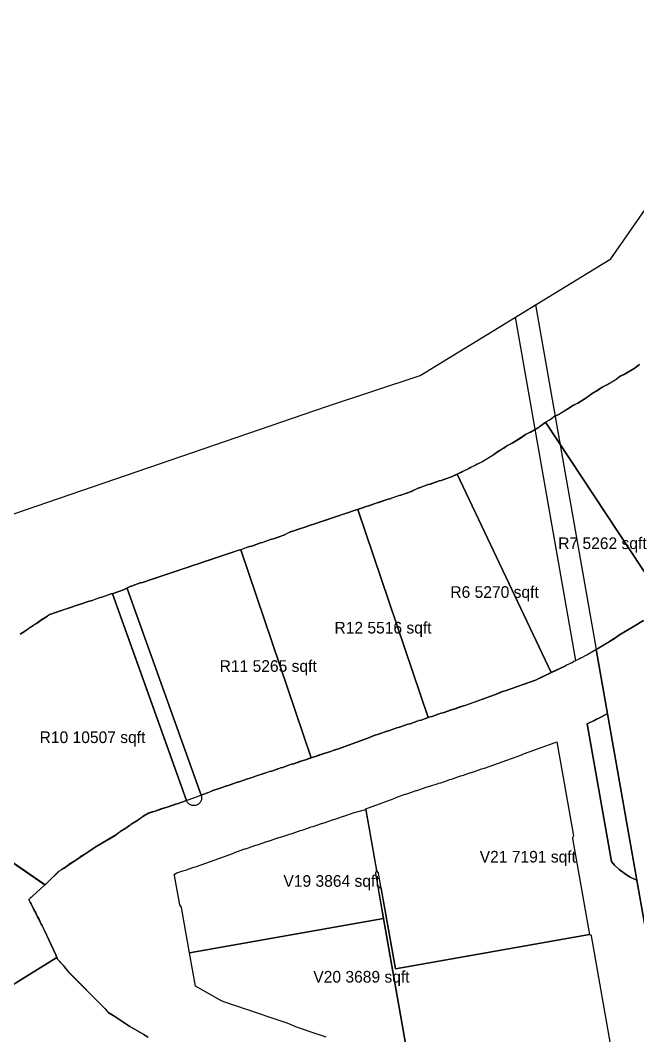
# Model space of a CAD drawing. Header units: metres. Extents: x 0 to 464, y -551 to 0.
# Drawn here: x 166.6 to 251.3, y -194.3 to -54.9 of the extents above; entities that cross this region are included whole.
import ezdxf

# ---------------------------------------------------------------- set-up
doc = ezdxf.new("R2010")
doc.units = ezdxf.units.M
for name, color, linetype in [('COLONY', 3, 'Continuous'), ('CORNERS', 52, 'Continuous'), ('MEDIANS', 94, 'Continuous'), ('PLOTS', 1, 'Continuous'), ('PROMENADE', 62, 'Continuous'), ('ROADS', 8, 'Continuous'), ('TEXT', 7, 'Continuous'), ('WALKWAY', 33, 'Continuous')]:
    doc.layers.add(name, color=color, linetype=linetype)

msp = doc.modelspace()

# ---------------------------------------------------------------- linework, layer by layer
at = {"layer": 'COLONY'}
msp.add_lwpolyline([(164.23, -123.19), (208.6, -107.93), (221.48, -103.71), (247.6, -87.66), (258.4, -72.16), (277.21, -65.62), (293.47, -62.5), (331.12, -57.65), (352.37, -54.94), (384.19, -74.16)], dxfattribs=at)
at = {"layer": 'CORNERS'}
msp.add_lwpolyline([(219.74, -196.94), (216.44, -178.22), (215.73, -174.2), (215.73, -174.2), (215.73, -174.18), (215.73, -174.17), (215.73, -174.16), (215.73, -174.15), (215.73, -174.14), (215.73, -174.13), (215.73, -174.12), (215.74, -174.12), (215.74, -174.11), (215.74, -174.1), (215.75, -174.09), (215.75, -174.08), (215.75, -174.07), (215.76, -174.06), (215.76, -174.05), (215.77, -174.04), (215.78, -174.04), (215.78, -174.03), (215.79, -174.02), (215.8, -174.02), (215.8, -174.01), (215.81, -174), (215.82, -174), (215.83, -173.99), (215.84, -173.99), (215.84, -173.98), (215.85, -173.98), (215.86, -173.98), (215.87, -173.97), (215.88, -173.97), (215.89, -173.97), (215.9, -173.97), (215.91, -173.96), (215.92, -173.96), (215.93, -173.96), (215.94, -173.96), (215.95, -173.96), (215.96, -173.97), (215.97, -173.97), (215.98, -173.97), (215.99, -173.97), (216, -173.97), (216.01, -173.98), (216.02, -173.98), (216.02, -173.99), (216.03, -173.99), (216.04, -174), (216.05, -174), (216.06, -174.01), (216.06, -174.01), (216.07, -174.02), (216.08, -174.03), (216.08, -174.04), (216.09, -174.04), (216.1, -174.05), (216.1, -174.06), (216.11, -174.07), (216.11, -174.08), (216.11, -174.09), (216.12, -174.1), (216.12, -174.1), (216.12, -174.11), (216.13, -174.13), (216.13, -174.13), (218.06, -185.12), (218.07, -185.12), (218.07, -185.12), (218.07, -185.12), (218.07, -185.12), (218.07, -185.12), (218.07, -185.12), (218.07, -185.12), (244.68, -180.43), (244.68, -180.43), (244.7, -180.43), (244.71, -180.43), (244.71, -180.43), (244.72, -180.43), (244.73, -180.43), (244.74, -180.43), (244.75, -180.43), (244.76, -180.43), (244.77, -180.44), (244.78, -180.44), (244.79, -180.44), (244.8, -180.45), (244.81, -180.45), (244.82, -180.45), (244.83, -180.46), (244.83, -180.47), (244.84, -180.47), (244.85, -180.48), (244.86, -180.48), (244.86, -180.49), (244.87, -180.5), (244.88, -180.51), (244.88, -180.52), (244.89, -180.52), (244.89, -180.53), (244.9, -180.54), (244.9, -180.55), (244.9, -180.56), (244.91, -180.57), (244.91, -180.58), (244.91, -180.59), (244.91, -180.59), (250.56, -212.6)], dxfattribs=at)
at = {"layer": 'MEDIANS'}
msp.add_lwpolyline([(245.68, -150.85), (245.69, -150.84), (245.74, -150.82), (245.77, -150.81), (247.1, -150.15), (247.16, -150.12), (251.19, -172.97), (250.97, -172.89), (250.18, -172.49), (249.44, -172.02), (248.74, -171.48), (248.1, -170.88), (247.69, -170.41), (244.36, -151.52), (245.33, -151.06), (245.38, -151.04), (245.39, -151.04), (245.58, -150.9), (245.63, -150.87), (245.67, -150.85), (245.68, -150.85)], close=True, dxfattribs=at)
at = {"layer": 'PLOTS'}
for points in [[(255.3, -135.3), (238.66, -110.12), (239.16, -109.82), (239.16, -109.82), (239.32, -109.73), (239.33, -109.72), (239.34, -109.71), (239.43, -109.65), (239.91, -109.29), (239.92, -109.29), (239.93, -109.29), (240.56, -108.99), (240.57, -108.98), (240.58, -108.97), (241.73, -108.28), (241.82, -108.23), (241.83, -108.22), (241.84, -108.21), (241.93, -108.15), (242.27, -107.9), (242.31, -107.87), (242.41, -107.79), (242.42, -107.79), (242.43, -107.79), (243.06, -107.49), (243.07, -107.48), (243.08, -107.47), (244.32, -106.73), (244.33, -106.72), (244.34, -106.71), (244.44, -106.64), (245.06, -106.18), (245.08, -106.18), (245.66, -105.82), (245.82, -105.73), (245.83, -105.72), (245.84, -105.71), (245.93, -105.65), (246.41, -105.29), (246.42, -105.29), (246.43, -105.29), (247.06, -104.99), (247.07, -104.98), (247.08, -104.97), (248.23, -104.28), (248.32, -104.23), (248.33, -104.22), (248.34, -104.21), (248.91, -103.79), (248.92, -103.79), (248.93, -103.79), (249.56, -103.49), (249.57, -103.48), (249.58, -103.47), (250.82, -102.73), (250.83, -102.72), (250.84, -102.71), (250.94, -102.64), (251.56, -102.18)], [(252.1, -137.31), (250.8, -138.09), (249.6, -138.81), (249.6, -138.81), (249.6, -138.81), (248.82, -139.28), (248.81, -139.29), (248.8, -139.3), (248.65, -139.4), (248.11, -139.81), (248.09, -139.81), (247.15, -140.38), (244.31, -142.09), (244.29, -142.09), (243.52, -142.47), (243.51, -142.47), (243.5, -142.48), (243.44, -142.51), (243.3, -142.59), (243.3, -142.59), (242.52, -142.97), (242.51, -142.97), (242.5, -142.98), (242.3, -143.09), (242.3, -143.09), (242.06, -143.2), (241.85, -143.3), (241.52, -143.47), (241.51, -143.47), (241.5, -143.48), (241.3, -143.59), (241.29, -143.59), (239.43, -144.47), (226.55, -117.23), (226.73, -117.14), (226.73, -117.14), (227.06, -116.99), (227.07, -116.98), (227.08, -116.97), (227.14, -116.94), (227.26, -116.86), (227.28, -116.86), (228.06, -116.49), (228.07, -116.48), (228.08, -116.47), (228.17, -116.42), (228.26, -116.36), (228.28, -116.36), (228.51, -116.25), (229.06, -115.99), (229.07, -115.98), (229.08, -115.97), (229.17, -115.92), (229.26, -115.86), (229.28, -115.86), (229.74, -115.64), (230.06, -115.49), (230.07, -115.48), (230.08, -115.47), (231.32, -114.73), (231.33, -114.72), (231.34, -114.71), (231.44, -114.64), (232.06, -114.18), (232.08, -114.18), (232.66, -113.82), (232.82, -113.73), (232.83, -113.72), (232.84, -113.71), (232.93, -113.65), (233.41, -113.29), (233.42, -113.29), (233.43, -113.29), (234.06, -112.99), (234.07, -112.98), (234.08, -112.97), (235.23, -112.28), (235.32, -112.23), (235.33, -112.22), (235.34, -112.21), (235.91, -111.79), (235.92, -111.79), (235.93, -111.79), (236.56, -111.49), (236.57, -111.48), (236.58, -111.47), (237.82, -110.73), (237.83, -110.72), (237.84, -110.71), (237.94, -110.64), (238.56, -110.18), (238.58, -110.18), (238.66, -110.12), (255.3, -135.3)], [(166.58, -139.18), (166.93, -138.96), (167.32, -138.73), (167.33, -138.72), (167.34, -138.71), (167.72, -138.44), (168.06, -138.18), (168.08, -138.18), (168.43, -137.96), (168.82, -137.73), (168.83, -137.72), (168.84, -137.71), (169.22, -137.44), (169.56, -137.18), (169.58, -137.18), (170.32, -136.73), (170.33, -136.72), (170.34, -136.71), (170.48, -136.61), (170.62, -136.5), (170.63, -136.5), (170.64, -136.5), (171.55, -136.17), (171.57, -136.17), (171.59, -136.16), (171.83, -136.1), (171.85, -136.1), (171.86, -136.09), (173.05, -135.67), (173.07, -135.67), (173.33, -135.6), (173.35, -135.6), (173.36, -135.59), (174.55, -135.17), (174.57, -135.17), (174.83, -135.1), (174.85, -135.1), (174.86, -135.09), (176.05, -134.67), (176.07, -134.67), (176.33, -134.6), (176.35, -134.6), (176.36, -134.59), (177.55, -134.17), (177.57, -134.17), (177.83, -134.1), (177.85, -134.1), (177.86, -134.09), (179.05, -133.67), (179.07, -133.67), (179.08, -133.67), (179.22, -133.63), (179.23, -133.63), (179.23, -133.64), (179.23, -133.64), (179.23, -133.64), (179.24, -133.65), (179.24, -133.65), (179.24, -133.65), (183.07, -144.35), (189.4, -162.01), (189.4, -162.02), (189.4, -162.02), (188.13, -162.47), (188.12, -162.48), (188.1, -162.48), (187.89, -162.53), (187.8, -162.56), (187.78, -162.56), (187.76, -162.57), (187.41, -162.69), (186.62, -162.98), (186.6, -162.98), (186.39, -163.03), (186.3, -163.06), (186.28, -163.06), (186.26, -163.07), (185.91, -163.19), (185.12, -163.48), (185.1, -163.48), (184.8, -163.56), (184.78, -163.56), (184.76, -163.57), (184.71, -163.59), (184.15, -163.78), (184.11, -163.8), (184.1, -163.81), (184.1, -163.81), (183.32, -164.28), (183.31, -164.29), (183.3, -164.3), (182.99, -164.52), (182.61, -164.81), (182.59, -164.81), (181.82, -165.28), (181.81, -165.29), (181.8, -165.3), (181.49, -165.52), (181.11, -165.81), (181.09, -165.81), (180.32, -166.28), (180.31, -166.29), (180.3, -166.3), (180.15, -166.4), (179.61, -166.81), (179.59, -166.81), (177.1, -168.31), (177.1, -168.31), (177.1, -168.31), (176.32, -168.78), (176.31, -168.79), (176.3, -168.8), (175.99, -169.02), (175.61, -169.31), (175.59, -169.31), (174.82, -169.78), (174.81, -169.79), (174.8, -169.8), (174.57, -169.97), (174.46, -170.05), (174.11, -170.31), (174.09, -170.31), (173.32, -170.78), (173.31, -170.79), (173.3, -170.8), (173.15, -170.9), (172.61, -171.31), (172.59, -171.31), (172.26, -171.52), (171.93, -171.71), (171.9, -171.73), (171.87, -171.76), (170.44, -173.19), (170.44, -173.19), (169.99, -173.6), (144.43, -156.04)], [(144.44, -156.04), (169.98, -173.59), (169.99, -173.6), (169.98, -173.6), (168.78, -174.69), (167.95, -175.45), (167.95, -175.45), (167.78, -175.6), (167.88, -175.8), (167.88, -175.8), (167.97, -175.98), (167.97, -175.98), (167.97, -175.99), (167.97, -176), (167.97, -176), (168.01, -176.07), (168.02, -176.08), (168.09, -176.19), (168.09, -176.19), (168.09, -176.2), (168.09, -176.2), (168.09, -176.21), (168.09, -176.21), (168.17, -176.37), (168.47, -176.98), (168.47, -176.98), (168.47, -176.99), (168.48, -177), (168.48, -177), (168.48, -177.01), (168.51, -177.06), (168.59, -177.19), (168.59, -177.19), (168.59, -177.2), (168.59, -177.2), (168.59, -177.21), (168.59, -177.21), (168.67, -177.37), (168.97, -177.98), (168.97, -177.98), (168.97, -177.99), (168.98, -178), (168.98, -178), (168.98, -178.01), (169.01, -178.06), (169.09, -178.19), (169.09, -178.19), (169.09, -178.2), (169.09, -178.2), (169.09, -178.21), (169.09, -178.21), (169.17, -178.37), (169.47, -178.98), (169.47, -178.98), (169.47, -178.99), (169.48, -179), (169.48, -179), (169.49, -179.02), (169.59, -179.19), (169.59, -179.19), (169.59, -179.2), (169.59, -179.2), (169.59, -179.21), (169.59, -179.21), (170.18, -180.45), (171.48, -183.2), (171.49, -183.21), (171.49, -183.21), (171.49, -183.22), (171.56, -183.4), (171.56, -183.42), (171.57, -183.44), (171.57, -183.44), (171.57, -183.44), (171.57, -183.45), (171.57, -183.46), (171.57, -183.46), (171.57, -183.49), (171.58, -183.52), (171.59, -183.55), (171.6, -183.57), (145.79, -199.58)], [(208.56, -194.53), (207.2, -194.07), (204.64, -193.2), (203.22, -192.58), (203.21, -192.57), (203.21, -192.57), (203.2, -192.57), (201.7, -192.07), (198.44, -190.97), (198.44, -190.97), (198.44, -190.97), (198.43, -190.97), (198.36, -190.95), (196.94, -190.47), (196.94, -190.47), (196.94, -190.47), (196.93, -190.47), (196.86, -190.45), (195.44, -189.97), (195.44, -189.97), (195.44, -189.97), (195.43, -189.97), (195.36, -189.95), (194.64, -189.7), (194.29, -189.55), (194.03, -189.41), (190.64, -187.53), (189.82, -182.92), (216.44, -178.22), (216.44, -178.22), (219.74, -196.95)], [(145.79, -199.58), (171.6, -183.57), (171.6, -183.58), (171.6, -183.58), (171.61, -183.6), (171.62, -183.62), (171.62, -183.62), (171.63, -183.63), (171.64, -183.64), (171.64, -183.65), (171.64, -183.66), (171.65, -183.67), (171.65, -183.68), (171.65, -183.68), (171.66, -183.7), (171.68, -183.76), (171.72, -183.81), (172.65, -184.82), (172.66, -184.83), (172.67, -184.84), (172.67, -184.85), (172.68, -184.85), (172.9, -185.16), (173.23, -185.59), (173.24, -185.61), (173.26, -185.63), (176.79, -189.16), (176.79, -189.16), (176.8, -189.17), (176.81, -189.18), (176.81, -189.19), (176.82, -189.2), (176.84, -189.22), (176.86, -189.25), (176.89, -189.27), (176.91, -189.29), (176.92, -189.29), (176.93, -189.3), (176.93, -189.3), (178.19, -190.56), (178.19, -190.56), (178.19, -190.56), (178.19, -190.56), (178.72, -191.15), (178.72, -191.15), (178.75, -191.18), (178.79, -191.2), (179.56, -191.66), (179.56, -191.66), (179.56, -191.66), (179.56, -191.66), (181.62, -193.03), (181.62, -193.03), (181.63, -193.04), (181.64, -193.04), (183.56, -194.16), (183.56, -194.16), (183.56, -194.16), (183.56, -194.16), (184.12, -194.53)]]:
    msp.add_lwpolyline(points, dxfattribs=at)
for points in [[(214.05, -121.67), (214.07, -121.67), (214.33, -121.6), (214.35, -121.6), (214.36, -121.59), (214.43, -121.57), (215.51, -121.19), (215.53, -121.18), (215.55, -121.17), (215.57, -121.17), (215.78, -121.12), (215.83, -121.1), (215.85, -121.1), (215.86, -121.09), (217.05, -120.67), (217.07, -120.67), (217.33, -120.6), (217.35, -120.6), (217.36, -120.59), (218.55, -120.17), (218.57, -120.17), (218.84, -120.1), (218.85, -120.1), (218.86, -120.09), (219.77, -119.78), (220.23, -119.62), (220.24, -119.61), (220.25, -119.6), (220.69, -119.4), (221.27, -119.12), (221.28, -119.12), (221.29, -119.12), (221.34, -119.1), (221.35, -119.1), (221.36, -119.1), (221.91, -118.9), (222.55, -118.67), (222.57, -118.67), (222.83, -118.6), (222.85, -118.6), (222.86, -118.59), (224.05, -118.17), (224.07, -118.17), (224.34, -118.1), (224.35, -118.1), (224.36, -118.09), (225.73, -117.62), (225.74, -117.61), (225.75, -117.6), (226.55, -117.23), (239.43, -144.47), (237.3, -145.49), (237.28, -145.49), (233.24, -146.93), (233.12, -146.98), (233.1, -146.98), (232.96, -147.02), (232.8, -147.06), (232.78, -147.06), (232.76, -147.07), (232.43, -147.19), (232.42, -147.19), (232.41, -147.2), (231.8, -147.49), (231.78, -147.49), (227.62, -148.98), (227.6, -148.98), (227.39, -149.03), (227.3, -149.06), (227.28, -149.06), (227.26, -149.07), (226.91, -149.19), (226.12, -149.48), (226.1, -149.48), (225.89, -149.53), (225.8, -149.56), (225.78, -149.56), (225.76, -149.57), (225.59, -149.63), (224.98, -149.85), (224.62, -149.98), (224.6, -149.98), (224.3, -150.06), (224.28, -150.06), (224.26, -150.07), (223.91, -150.19), (223.12, -150.48), (223.1, -150.48), (222.89, -150.53), (222.8, -150.56), (222.78, -150.56), (222.76, -150.57), (222.56, -150.64), (212.9, -122.08), (214.05, -121.67)], [(196.85, -127.6), (196.86, -127.59), (198.05, -127.17), (198.07, -127.17), (198.33, -127.1), (198.35, -127.1), (198.36, -127.09), (198.5, -127.05), (199.55, -126.67), (199.57, -126.67), (199.83, -126.6), (199.85, -126.6), (199.86, -126.59), (201.05, -126.17), (201.07, -126.17), (201.34, -126.1), (201.35, -126.1), (201.36, -126.09), (202.27, -125.78), (202.73, -125.62), (202.74, -125.61), (202.75, -125.6), (203.19, -125.4), (203.77, -125.12), (203.78, -125.12), (203.79, -125.12), (203.84, -125.1), (203.85, -125.1), (203.86, -125.1), (204.41, -124.9), (205.05, -124.67), (205.07, -124.67), (205.33, -124.6), (205.35, -124.6), (205.36, -124.59), (206.55, -124.17), (206.57, -124.17), (206.83, -124.1), (206.85, -124.1), (206.86, -124.09), (208.05, -123.67), (208.07, -123.67), (208.33, -123.6), (208.35, -123.6), (208.36, -123.59), (209.55, -123.17), (209.57, -123.17), (209.83, -123.1), (209.85, -123.1), (209.86, -123.09), (211.05, -122.67), (211.07, -122.67), (211.33, -122.6), (211.35, -122.6), (211.36, -122.59), (212.55, -122.17), (212.57, -122.17), (212.83, -122.1), (212.85, -122.1), (212.86, -122.09), (212.9, -122.08), (222.56, -150.64), (222.41, -150.69), (221.62, -150.98), (221.6, -150.98), (221.39, -151.03), (221.3, -151.06), (221.28, -151.06), (221.26, -151.07), (220.91, -151.19), (220.12, -151.48), (220.1, -151.48), (219.89, -151.53), (219.8, -151.56), (219.78, -151.56), (219.76, -151.57), (219.41, -151.69), (218.62, -151.98), (218.6, -151.98), (218.39, -152.03), (218.3, -152.06), (218.28, -152.06), (218.26, -152.07), (217.91, -152.19), (217.12, -152.48), (217.1, -152.48), (216.89, -152.53), (216.8, -152.56), (216.78, -152.56), (216.76, -152.57), (216.41, -152.69), (215.62, -152.98), (215.6, -152.98), (215.46, -153.02), (215.3, -153.06), (215.28, -153.06), (215.26, -153.07), (214.93, -153.19), (214.92, -153.19), (214.91, -153.2), (214.3, -153.49), (214.28, -153.49), (210.12, -154.98), (210.1, -154.98), (209.89, -155.03), (209.8, -155.06), (209.78, -155.06), (209.76, -155.07), (209.41, -155.19), (208.62, -155.48), (208.6, -155.48), (208.39, -155.53), (208.3, -155.56), (208.28, -155.56), (208.26, -155.57), (207.69, -155.77), (207.67, -155.78), (207.12, -155.98), (207.1, -155.98), (206.89, -156.03), (206.8, -156.06), (206.78, -156.06), (206.76, -156.07), (206.5, -156.16), (196.84, -127.6), (196.85, -127.6)], [(181.85, -132.6), (181.86, -132.6), (182.08, -132.52), (183.05, -132.17), (183.07, -132.17), (183.33, -132.1), (183.35, -132.1), (183.36, -132.09), (184.55, -131.67), (184.57, -131.67), (184.83, -131.6), (184.85, -131.6), (184.86, -131.59), (186.05, -131.17), (186.07, -131.17), (186.33, -131.1), (186.35, -131.1), (186.36, -131.09), (187.55, -130.67), (187.57, -130.67), (187.83, -130.6), (187.85, -130.6), (187.86, -130.59), (189.05, -130.17), (189.07, -130.17), (189.33, -130.1), (189.35, -130.1), (189.36, -130.09), (190.55, -129.67), (190.57, -129.67), (190.83, -129.6), (190.85, -129.6), (190.86, -129.59), (192.05, -129.17), (192.07, -129.17), (192.33, -129.1), (192.35, -129.1), (192.36, -129.09), (193.55, -128.67), (193.57, -128.67), (193.83, -128.6), (193.85, -128.6), (193.86, -128.59), (195.05, -128.17), (195.07, -128.17), (195.33, -128.1), (195.35, -128.1), (195.36, -128.09), (196.55, -127.67), (196.57, -127.67), (196.83, -127.6), (196.84, -127.6), (206.5, -156.16), (206.41, -156.19), (205.62, -156.48), (205.6, -156.48), (205.39, -156.53), (205.3, -156.56), (205.28, -156.56), (205.26, -156.57), (204.91, -156.69), (204.12, -156.98), (204.1, -156.98), (203.89, -157.03), (203.8, -157.06), (203.78, -157.06), (203.76, -157.07), (203.41, -157.19), (202.62, -157.48), (202.6, -157.48), (202.39, -157.53), (202.3, -157.56), (202.28, -157.56), (202.26, -157.57), (201.91, -157.69), (201.12, -157.98), (201.1, -157.98), (200.89, -158.03), (200.8, -158.06), (200.78, -158.06), (200.76, -158.07), (200.41, -158.19), (199.62, -158.48), (199.6, -158.48), (199.39, -158.53), (199.3, -158.56), (199.28, -158.56), (199.26, -158.57), (198.91, -158.69), (198.12, -158.98), (198.1, -158.98), (197.89, -159.03), (197.8, -159.06), (197.78, -159.06), (197.76, -159.07), (197.41, -159.19), (196.62, -159.48), (196.6, -159.48), (196.39, -159.53), (196.3, -159.56), (196.28, -159.56), (196.26, -159.57), (195.91, -159.69), (195.12, -159.98), (195.1, -159.98), (194.89, -160.03), (194.8, -160.06), (194.78, -160.06), (194.76, -160.07), (194.41, -160.19), (193.62, -160.48), (193.6, -160.48), (193.46, -160.52), (193.3, -160.56), (193.28, -160.56), (193.26, -160.57), (192.93, -160.69), (192.92, -160.69), (192.91, -160.7), (192.46, -160.91), (192.3, -160.99), (192.28, -160.99), (191.42, -161.3), (191.41, -161.3), (191.41, -161.3), (181.25, -132.93), (181.23, -132.88), (181.77, -132.62), (181.78, -132.62), (181.79, -132.62), (181.84, -132.6), (181.85, -132.6)], [(218.15, -161.61), (218.27, -161.58), (218.28, -161.58), (219.42, -161.17), (219.43, -161.17), (219.48, -161.16), (219.76, -161.08), (219.76, -161.08), (219.77, -161.08), (219.77, -161.08), (219.77, -161.08), (219.78, -161.08), (220.92, -160.67), (220.93, -160.67), (220.98, -160.66), (221.26, -160.58), (221.26, -160.58), (221.27, -160.58), (221.27, -160.58), (221.27, -160.58), (221.28, -160.58), (222.42, -160.17), (222.43, -160.17), (222.48, -160.16), (222.76, -160.08), (222.76, -160.08), (222.77, -160.08), (222.77, -160.08), (222.77, -160.08), (222.78, -160.08), (223.92, -159.67), (223.93, -159.67), (223.98, -159.66), (224.26, -159.58), (224.26, -159.58), (224.27, -159.58), (224.27, -159.58), (224.27, -159.58), (224.28, -159.58), (225.42, -159.17), (225.43, -159.17), (225.48, -159.16), (225.76, -159.08), (225.76, -159.08), (225.77, -159.08), (225.77, -159.08), (225.77, -159.08), (225.78, -159.08), (226.92, -158.67), (226.93, -158.67), (226.98, -158.66), (227.26, -158.58), (227.26, -158.58), (227.27, -158.58), (227.27, -158.58), (227.27, -158.58), (227.28, -158.58), (228.42, -158.17), (228.43, -158.17), (228.48, -158.16), (228.76, -158.08), (228.76, -158.08), (228.77, -158.08), (228.77, -158.08), (228.77, -158.08), (228.78, -158.08), (229.92, -157.67), (229.93, -157.67), (230.26, -157.58), (230.27, -157.58), (230.27, -157.58), (230.27, -157.58), (230.28, -157.58), (235.26, -155.79), (235.27, -155.79), (235.27, -155.79), (235.28, -155.79), (235.63, -155.62), (235.65, -155.61), (235.77, -155.58), (235.77, -155.58), (235.77, -155.58), (235.78, -155.58), (240, -154.07), (240.22, -153.99), (242.49, -166.87), (242.37, -167.16), (242.36, -167.18), (242.36, -167.2), (242.36, -167.22), (242.36, -167.24), (242.36, -167.26), (244.68, -180.43), (218.07, -185.12), (215.75, -172.01), (215.75, -171.99), (215.74, -171.97), (215.73, -171.95), (215.72, -171.93), (215.71, -171.92), (215.5, -171.69), (213.99, -163.15), (217.76, -161.79), (217.77, -161.79), (218.15, -161.61)], [(189.28, -171.58), (190.42, -171.17), (190.43, -171.17), (190.76, -171.08), (190.77, -171.08), (190.77, -171.08), (190.77, -171.08), (190.78, -171.08), (195.76, -169.29), (195.77, -169.29), (195.77, -169.29), (195.78, -169.29), (196.13, -169.12), (196.15, -169.11), (196.27, -169.08), (196.28, -169.08), (197.42, -168.67), (197.43, -168.67), (197.48, -168.66), (197.76, -168.58), (197.76, -168.58), (197.77, -168.58), (197.77, -168.58), (197.77, -168.58), (197.78, -168.58), (198.92, -168.17), (198.93, -168.17), (198.98, -168.16), (199.26, -168.08), (199.26, -168.08), (199.27, -168.08), (199.27, -168.08), (199.27, -168.08), (199.28, -168.08), (200.42, -167.67), (200.43, -167.67), (200.48, -167.66), (200.76, -167.58), (200.76, -167.58), (200.77, -167.58), (200.77, -167.58), (200.77, -167.58), (200.78, -167.58), (201.92, -167.17), (201.93, -167.17), (201.98, -167.16), (202.26, -167.08), (202.26, -167.08), (202.27, -167.08), (202.27, -167.08), (202.27, -167.08), (202.28, -167.08), (203.42, -166.67), (203.43, -166.67), (203.48, -166.66), (203.76, -166.58), (203.76, -166.58), (203.77, -166.58), (203.77, -166.58), (203.77, -166.58), (203.78, -166.58), (204.92, -166.17), (204.93, -166.17), (204.98, -166.16), (205.26, -166.08), (205.26, -166.08), (205.27, -166.08), (205.27, -166.08), (205.27, -166.08), (205.28, -166.08), (206.42, -165.67), (206.43, -165.67), (206.48, -165.66), (206.76, -165.58), (206.76, -165.58), (206.77, -165.58), (206.77, -165.58), (206.77, -165.58), (206.78, -165.58), (207.92, -165.17), (207.93, -165.17), (207.98, -165.16), (208.26, -165.08), (208.26, -165.08), (208.27, -165.08), (208.27, -165.08), (208.27, -165.08), (208.28, -165.08), (209.42, -164.67), (209.43, -164.67), (209.48, -164.66), (209.76, -164.58), (209.76, -164.58), (209.77, -164.58), (209.77, -164.58), (209.77, -164.58), (209.78, -164.58), (210.92, -164.17), (210.93, -164.17), (210.98, -164.16), (211.26, -164.08), (211.26, -164.08), (211.27, -164.08), (211.27, -164.08), (211.27, -164.08), (211.28, -164.08), (212.42, -163.67), (212.43, -163.67), (212.76, -163.58), (212.77, -163.58), (212.77, -163.58), (214.01, -163.25), (215.48, -171.61), (215.36, -171.93), (215.35, -171.95), (215.35, -171.97), (215.35, -171.99), (215.35, -172.01), (215.35, -172.03), (216.44, -178.22), (189.82, -182.92), (188.73, -176.72), (188.72, -176.7), (188.72, -176.68), (188.71, -176.66), (188.7, -176.65), (188.69, -176.63), (188.47, -176.36), (187.75, -172.32), (187.73, -172.18), (188.07, -171.97), (188.09, -171.96), (188.92, -171.67), (188.93, -171.67), (189.26, -171.58), (189.27, -171.58), (189.28, -171.58)]]:
    msp.add_lwpolyline(points, close=True, dxfattribs=at)
at = {"layer": 'PROMENADE'}
for points in [[(164.23, -123.19), (208.6, -107.93), (221.48, -103.71), (247.6, -87.66), (258.4, -72.16), (277.21, -65.62), (293.47, -62.5), (331.12, -57.65), (352.37, -54.94), (373.54, -67.72)], [(251.57, -102.18), (250.83, -102.72), (249.57, -103.48), (248.92, -103.79), (248.33, -104.22), (247.07, -104.98), (246.42, -105.29), (245.83, -105.72), (245.07, -106.18), (244.33, -106.72), (243.07, -107.48), (242.42, -107.79), (241.83, -108.22), (240.57, -108.98), (239.92, -109.29), (239.33, -109.72), (238.57, -110.18), (237.83, -110.72), (236.57, -111.48), (235.92, -111.79), (235.33, -112.22), (234.07, -112.98), (233.42, -113.29), (232.83, -113.72), (232.07, -114.18), (231.33, -114.72), (230.07, -115.48), (229.27, -115.86), (229.07, -115.98), (228.27, -116.36), (228.07, -116.48), (227.27, -116.86), (227.07, -116.98), (225.74, -117.61), (224.35, -118.1), (224.06, -118.17), (222.85, -118.6), (222.56, -118.67), (221.35, -119.1), (221.28, -119.12), (220.24, -119.61), (218.85, -120.1), (218.56, -120.17), (217.35, -120.6), (217.06, -120.67), (215.85, -121.1), (215.56, -121.17), (214.35, -121.6), (214.06, -121.67), (212.85, -122.1), (212.56, -122.17), (211.35, -122.6), (211.06, -122.67), (209.85, -123.1), (209.56, -123.17), (208.35, -123.6), (208.06, -123.67), (206.85, -124.1), (206.56, -124.17), (205.35, -124.6), (205.06, -124.67), (203.85, -125.1), (203.78, -125.12), (202.74, -125.61), (201.35, -126.1), (201.06, -126.17), (199.85, -126.6), (199.56, -126.67), (198.35, -127.1), (198.06, -127.17), (196.85, -127.6), (196.56, -127.67), (195.35, -128.1), (195.06, -128.17), (193.85, -128.6), (193.56, -128.67), (192.35, -129.1), (192.06, -129.17), (190.85, -129.6), (190.56, -129.67), (189.35, -130.1), (189.06, -130.17), (187.85, -130.6), (187.56, -130.67), (186.35, -131.1), (186.06, -131.17), (184.85, -131.6), (184.56, -131.67), (183.35, -132.1), (183.06, -132.17), (181.85, -132.6), (181.78, -132.62), (180.74, -133.11), (179.35, -133.6), (179.06, -133.67), (177.85, -134.1), (177.56, -134.17), (176.35, -134.6), (176.06, -134.67), (174.85, -135.1), (174.56, -135.17), (173.35, -135.6), (173.06, -135.67), (171.85, -136.1), (171.56, -136.17), (170.63, -136.5), (170.33, -136.72), (169.57, -137.18), (168.83, -137.72), (168.07, -138.18), (167.33, -138.72), (166.57, -139.18)]]:
    msp.add_lwpolyline(points, dxfattribs=at)
at = {"layer": 'ROADS'}
for points in [[(184.13, -194.54), (183.56, -194.16), (181.63, -193.04), (179.56, -191.66), (178.75, -191.18), (178.19, -190.56), (173.24, -185.61), (172.67, -184.84), (171.68, -183.76), (171.49, -183.21), (169.59, -179.2), (169.47, -178.99), (169.09, -178.2), (168.97, -177.99), (168.59, -177.2), (168.47, -176.99), (168.09, -176.2), (167.97, -175.99), (167.78, -175.6), (170.44, -173.19), (171.9, -171.73), (172.6, -171.31), (173.31, -170.79), (174.1, -170.31), (174.81, -169.79), (175.6, -169.31), (176.31, -168.79), (177.1, -168.31), (179.6, -166.81), (180.31, -166.29), (181.1, -165.81), (181.81, -165.29), (182.6, -164.81), (183.31, -164.29), (184.1, -163.81), (184.11, -163.8), (184.78, -163.56), (185.11, -163.48), (186.28, -163.06), (186.61, -162.98), (187.78, -162.56), (188.11, -162.48), (192.29, -160.99), (192.92, -160.69), (193.28, -160.56), (193.61, -160.48), (194.78, -160.06), (195.11, -159.98), (196.28, -159.56), (196.61, -159.48), (197.78, -159.06), (198.11, -158.98), (199.28, -158.56), (199.61, -158.48), (200.78, -158.06), (201.11, -157.98), (202.28, -157.56), (202.61, -157.48), (203.78, -157.06), (204.11, -156.98), (205.28, -156.56), (205.61, -156.48), (206.78, -156.06), (207.11, -155.98), (208.28, -155.56), (208.61, -155.48), (209.78, -155.06), (210.11, -154.98), (214.29, -153.49), (214.92, -153.19), (215.28, -153.06), (215.61, -152.98), (216.78, -152.56), (217.11, -152.48), (218.28, -152.06), (218.61, -151.98), (219.78, -151.56), (220.11, -151.48), (221.28, -151.06), (221.61, -150.98), (222.78, -150.56), (223.11, -150.48), (224.28, -150.06), (224.61, -149.98), (225.78, -149.56), (226.11, -149.48), (227.28, -149.06), (227.61, -148.98), (231.79, -147.49), (232.42, -147.19), (232.78, -147.06), (233.11, -146.98), (237.29, -145.49), (241.3, -143.59), (241.51, -143.47), (242.3, -143.09), (242.51, -142.97), (242.83, -142.82), (234.52, -95.7), (237.27, -94.01), (247.16, -150.12), (247.1, -150.15), (245.77, -150.81), (245.74, -150.82), (245.69, -150.84), (245.68, -150.85), (245.67, -150.85), (245.63, -150.87), (245.58, -150.9), (245.39, -151.04), (245.38, -151.04), (245.33, -151.06), (244.36, -151.52), (247.7, -170.41), (248.1, -170.88), (248.74, -171.48), (249.44, -172.02), (250.18, -172.49), (250.18, -172.49), (250.97, -172.89), (251.19, -172.97), (266.81, -261.53)], [(262.9, -239.34), (245.61, -141.3), (248.1, -139.81), (248.81, -139.29), (249.6, -138.81), (250.8, -138.09), (252.1, -137.31)]]:
    msp.add_lwpolyline(points, dxfattribs=at)
at = {"layer": 'WALKWAY'}
msp.add_lwpolyline([(190.56, -162.72), (190.46, -162.73), (190.36, -162.73), (190.25, -162.72), (190.15, -162.7), (190.05, -162.66), (189.95, -162.62), (189.86, -162.58), (189.77, -162.52), (189.69, -162.45), (189.62, -162.38), (189.55, -162.3), (189.49, -162.21), (189.44, -162.12), (189.4, -162.02), (179.24, -133.65), (179.23, -133.63), (179.35, -133.6), (180.74, -133.11), (181.23, -132.88), (181.25, -132.93), (191.41, -161.3), (191.44, -161.4), (191.46, -161.5), (191.47, -161.61), (191.47, -161.71), (191.46, -161.82), (191.44, -161.92), (191.41, -162.02), (191.37, -162.12), (191.32, -162.21), (191.27, -162.3), (191.2, -162.38), (191.12, -162.45), (191.04, -162.52), (190.96, -162.58), (190.86, -162.63), (190.77, -162.67), (190.67, -162.7), (190.56, -162.72)], close=True, dxfattribs=at)

# ---------------------------------------------------------------- texts
at = {"layer": 'TEXT'}
for s, p in [('R7 5262 sqft', (240.4, -127.51)), ('R6 5270 sqft', (225.6, -134.21)), ('R12 5516 sqft', (209.7, -139.11)), ('R11 5265 sqft', (193.95, -144.37)), ('R10 10507 sqft', (169.25, -154.14)), ('V21 7191 sqft', (229.63, -170.54)), ('V19 3864 sqft', (202.7, -173.87)), ('V20 3689 sqft', (206.8, -187.02))]:
    msp.add_text(s, height=1.6, dxfattribs=at).set_placement(p)

doc.saveas('drawing.dxf')
